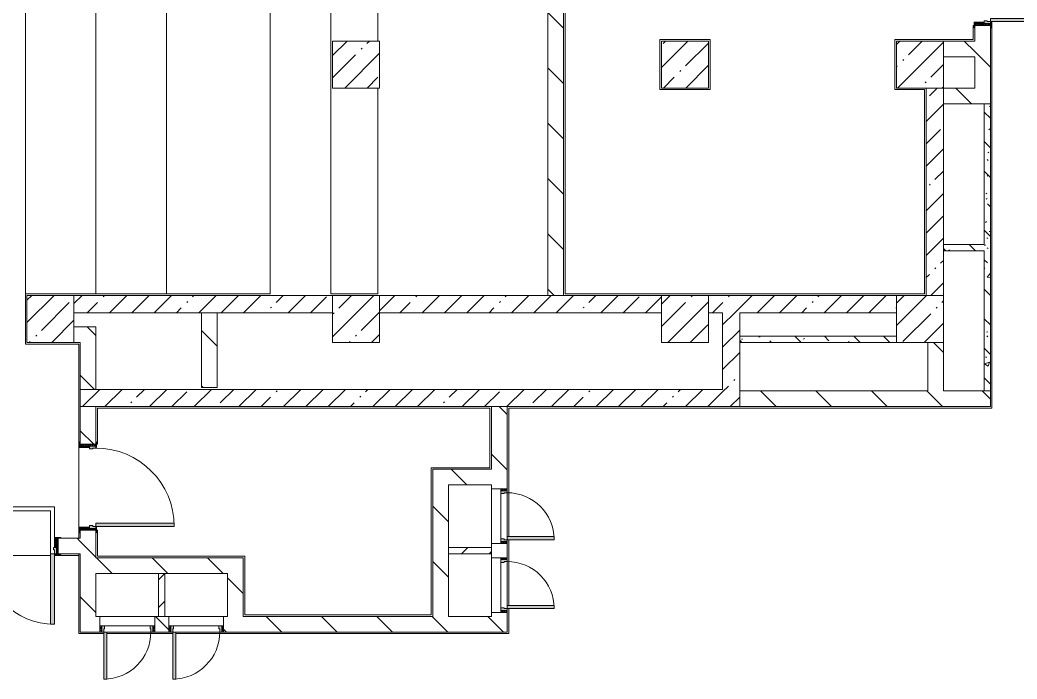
# Model space of a CAD drawing. Header units: millimetres. Extents: x 35928 to 232966, y -8553 to 29000.
# Drawn here: x 127776 to 140506, y 10300 to 18720 of the extents above; entities that cross this region are included whole.
import ezdxf

# ---------------------------------------------------------------- set-up
doc = ezdxf.new("R2010")
doc.units = ezdxf.units.MM
for name, color, linetype, lineweight, true_color in [('A-DOOR-1', 7, 'Continuous', 5, 0xaaaaaa), ('A-DOOR-2', 7, 'Continuous', 5, 0xe2e2e2), ('A-DOOR-FRAM-1', 7, 'Continuous', 5, 0xe2e2e2), ('A-DOOR-FRAM-2', 7, 'Continuous', 5, 0xaaaaaa), ('A-FLOR-1', 7, 'Continuous', 5, 0xaaaaaa), ('I-WALL-6', 7, 'Continuous', 5, 0x787878)]:
    doc.layers.add(name, color=color, linetype=linetype, lineweight=lineweight, true_color=true_color)
for name, color, linetype, lineweight in [('A-WALL', 7, 'Continuous', 9), ('I-WALL-5', 7, 'Continuous', 5), ('S-COLS-3', 7, 'Continuous', 5), ('S-STRS-1', 7, 'Continuous', 5)]:
    doc.layers.add(name, color=color, linetype=linetype, lineweight=lineweight)
pattern_1 = [(135, (105956.37, 0), (-353.5534, -353.5534), [])]
pattern_2 = [(45, (105956.37, 0), (-285.123, 285.123), []), (45, (106241.5, 0), (-285.123, 285.123), [504.031, -100.806, 16.764, -84.042])]
pattern_3 = [(135, (105956.37, 0), (-377.171, -377.171), [533.4, -88.9, 17.78, -88.9]), (135, (105956.37, 376.94), (-377.171, -377.171), []), (50, (105956.37, 0), (637.6445, -55.7866), [66.675, -733.425]), (355, (105956.4, 0), (-123.349, 668.699), [53.34, -586.74]), (100.451, (106009.5, -4.65), (514.299, 612.908), [56.665, -623.315]), (46.184, (105956.4, 177.8), (948.776, -147.15), [100.012, -1100.137]), (96.636, (106035.4, 165.5), (830.91, 865.997), [84.998, -934.973]), (351.184, (105956.4, 177.8), (830.918, 865.988), [80.01, -880.11]), (21, (106045.27, 133.35), (530.6506, -357.928), [66.675, -733.425]), (326, (106045.3, 133.35), (216.308, 644.658), [53.34, -586.74]), (71.451, (106089.5, 103.5), (746.96, 286.724), [56.665, -623.315]), (37.5, (105956.37, 0), (10.8105, 295.9426), [16.764, -562.864, 16.764, -578.866, -588.962]), (37.5, (105956.37, 0), (10.8105, 295.9426), [-1175.258, 16.764, -572.198]), (7.5, (105956.37, 0), (233.8692, 350.6318), [16.764, -322.834, 16.764, -549.529, -224.472]), (7.5, (105956.37, 0), (233.8692, 350.6318), [-905.891, 16.764, -207.708]), (327.5, (105758.12, 0), (474.5678, -20.0513), [16.764, -205.486, 16.764, -676.656, -920.115]), (327.5, (105758.12, 0), (474.5678, -20.0513), [-915.67, 16.764, -903.351]), (317.5, (105669.22, 0), (518.452, 88.9934), [16.764, -272.161, 16.764, -443.738, -653.415]), (317.5, (105669.22, 0), (518.452, 88.9934), [-749.427, 16.764, -636.651])]
pattern_4 = [(135, (1751.41, 164.685), (-14.14214, -14.14214), []), (225, (1751.41, 164.685), (14.14214, -14.14214), [])]
pattern_5 = [(45, (-371.384, 164.685), (-14.1421, 14.1421), []), (135, (-371.384, 164.685), (-14.1421, -14.1421), [])]
pattern_6 = [(45, (105956.37, 0), (-176.7767, 176.7767), [])]

# ---------------------------------------------------------------- blocks, each defined once
blk = doc.blocks.new('BSC_Колонна _Прямоугольная - 600х600-V61-1_11_2_птичка')
at = {"layer": 'S-COLS-3'}
h = blk.add_hatch(dxfattribs=at)
h.set_pattern_fill('FP_91', color=256, style=0, pattern_type=2)
h.set_pattern_definition([(45, (-26110, -14900), (-285.123, 285.123), []), (45, (-25824.88, -14900), (-285.123, 285.123), [504.031, -100.806, 16.764, -84.042])])
h.paths.add_polyline_path([(-300, -300), (300, -300), (300, 300), (-300, 300), (-300, -97)])
for p, q in [((300, 300), (-300, 300)), ((-300, 300), (-300, -300)), ((300, -300), (300, 300)), ((-300, -300), (300, -300))]:
    blk.add_line(p, q, dxfattribs=at)
blk = doc.blocks.new('BSC_Колонна _Прямоугольная - 600х600-V86-1_11_2_птичка')
at = {"layer": 'S-COLS-3'}
h = blk.add_hatch(dxfattribs=at)
h.set_pattern_fill('FP_120', color=256, style=0, pattern_type=2)
h.set_pattern_definition([(45, (-33310, -18150), (-285.123, 285.123), []), (45, (-33024.88, -18150), (-285.123, 285.123), [504.031, -100.806, 16.764, -84.042])])
h.paths.add_polyline_path([(60, -300), (300, -300), (300, 300), (-300, 300), (-300, -300)])
for p, q in [((300, 300), (-300, 300)), ((-300, 300), (-300, -300)), ((300, -300), (300, 300)), ((-300, -300), (300, -300))]:
    blk.add_line(p, q, dxfattribs=at)
blk = doc.blocks.new('BSC_Колонна _Прямоугольная - 600х600-V95-1_11_2_птичка')
at = {"layer": 'S-COLS-3'}
h = blk.add_hatch(dxfattribs=at)
h.set_pattern_fill('FP_124', color=256, style=0, pattern_type=2)
h.set_pattern_definition([(45, (-33310, -14900), (-285.123, 285.123), []), (45, (-33024.88, -14900), (-285.123, 285.123), [504.031, -100.806, 16.764, -84.042])])
h.paths.add_polyline_path([(-300, -300), (300, -300), (300, 300), (-300, 300), (-300, -135)])
for p, q in [((300, 300), (-300, 300)), ((-300, 300), (-300, -300)), ((300, -300), (300, 300)), ((-300, -300), (300, -300))]:
    blk.add_line(p, q, dxfattribs=at)
blk = doc.blocks.new('BSC_Колонна _Прямоугольная - 600х600-V107-1_11_2_птичка')
at = {"layer": 'S-COLS-3'}
h = blk.add_hatch(dxfattribs=at)
h.set_pattern_fill('FP_141', color=256, style=0, pattern_type=2)
h.set_pattern_definition([(45, (-30310, -14900), (-285.123, 285.123), []), (45, (-30024.88, -14900), (-285.123, 285.123), [504.031, -100.806, 16.764, -84.042])])
h.paths.add_polyline_path([(239, -300), (300, -300), (300, 300), (-300, 300), (-300, -300), (78, -300)])
for p, q in [((300, 300), (-300, 300)), ((-300, 300), (-300, -300)), ((300, -300), (300, 300)), ((-300, -300), (300, -300))]:
    blk.add_line(p, q, dxfattribs=at)
blk = doc.blocks.new('110_Дверь_СКБ_2Ст - Д-10 1800x2100h_Актовый зал EI30-23435156-1_11_2_птичка')
at = {"layer": 'A-DOOR-1'}
h = blk.add_hatch(dxfattribs=at)
h.set_pattern_fill('FP_144', color=256, style=0, pattern_type=2)
h.set_pattern_definition([(135, (1351.41, 164.685), (-14.1421, -14.1421), []), (225, (1351.41, 164.685), (14.1421, -14.1421), [])])
h.paths.add_polyline_path([(962.5, 100), (937.5, 100), (937.5, -100), (962.5, -100)])
at = {"layer": 'A-DOOR-2'}
for points in [[(-887.5, 1000), (-887.5, 100), (-837.5, 100), (-837.5, 1000)], [(862.5, 1000), (862.5, 100), (912.5, 100), (912.5, 1000)]]:
    blk.add_hatch(color=256, dxfattribs=at).paths.add_polyline_path(points)
h = blk.add_hatch(color=256, dxfattribs=at)
h.paths.add_polyline_path([(937.5, 100), (912.5, 100), (912.5, 50), (902.5, 50), (902.5, 20), (937.5, 20)])
h.paths.add_polyline_path([(-887.5, 100), (-912.5, 100), (-912.5, 20), (-877.5, 20), (-882.7, 50), (-887.5, 50)])
at = {"layer": 'A-DOOR-FRAM-1'}
for points in [[(-937.5, 108), (-967.5, 108), (-967.5, 100), (-897.5, 100), (-897.5, 108), (-916.5, 108)], [(-912.5, 20), (-912.5, -100), (-897.5, -100), (-897.5, 20)], [(962.5, 108), (922.5, 108), (927.9, 100), (992.5, 100), (992.5, 108)], [(927.9, 20), (922.5, 20), (927.9, -100), (937.5, -100), (937.5, 20)], [(-897.5, -100), (-967.5, -100), (-967.5, -108), (-897.5, -108)], [(922.5, -100), (927.9, -108), (992.5, -108), (992.5, -100), (927.9, -100)]]:
    blk.add_hatch(color=256, dxfattribs=at).paths.add_polyline_path(points)
at = {"layer": 'A-DOOR-FRAM-2'}
h = blk.add_hatch(dxfattribs=at)
h.set_pattern_fill('FP_145', color=256, style=0, pattern_type=2)
h.set_pattern_definition([(45, (-771.384, 164.685), (-14.1421, 14.1421), []), (135, (-771.384, 164.685), (-14.1421, -14.1421), [])])
h.paths.add_polyline_path([(-912.5, 100), (-937.5, 100), (-937.5, -100), (-912.5, -100)])
at = {"layer": 'A-DOOR-1'}
for p, q in [((-887.5, 1000), (-887.5, 100)), ((-837.5, 1000), (-887.5, 1000)), ((-837.5, 100), (-837.5, 1000)), ((912.5, 1000), (862.5, 1000)), ((862.5, 1000), (862.5, 100)), ((912.5, 100), (912.5, 1000)), ((-887.5, 100), (-837.5, 100)), ((862.5, 100), (912.5, 100))]:
    blk.add_line(p, q, dxfattribs=at)
for centre, start, end in [((-887.5, 100), 0, 90), ((912.5, 100), 90, 180)]:
    blk.add_arc(centre, 900, start, end, dxfattribs=at)
at = {"layer": 'A-DOOR-FRAM-2'}
for p, q in [((-897.5, 108), (-967.5, 108)), ((-967.5, 108), (-967.5, 100)), ((-967.5, 100), (-897.5, 100)), ((-912.5, 100), (-937.5, 100)), ((-937.5, 100), (-937.5, -100)), ((-887.5, 100), (-912.5, 100)), ((-912.5, 100), (-912.5, 20)), ((-912.5, -100), (-912.5, 100)), ((-912.5, 20), (-877.5, 20)), ((-897.5, 20), (-912.5, 20)), ((-912.5, 20), (-912.5, -100)), ((-897.5, 100), (-897.5, 108)), ((-897.5, -100), (-897.5, 20)), ((-887.5, 50), (-887.5, 100)), ((-877.5, 50), (-887.5, 50)), ((-877.5, 20), (-877.5, 50)), ((912.5, 50), (902.5, 50)), ((902.5, 50), (902.5, 20)), ((902.5, 20), (937.5, 20)), ((912.5, 100), (912.5, 50)), ((937.5, 100), (912.5, 100)), ((992.5, 108), (922.5, 108)), ((922.5, 108), (922.5, 100)), ((922.5, 100), (992.5, 100)), ((937.5, 20), (922.5, 20)), ((922.5, 20), (922.5, -100)), ((937.5, 20), (937.5, 100)), ((962.5, 100), (937.5, 100)), ((937.5, 100), (937.5, -100)), ((937.5, -100), (937.5, 20)), ((962.5, -100), (962.5, 100)), ((992.5, 100), (992.5, 108)), ((-897.5, -100), (-967.5, -100)), ((-967.5, -100), (-967.5, -108)), ((-967.5, -108), (-897.5, -108)), ((-937.5, -100), (-912.5, -100)), ((-912.5, -100), (-897.5, -100)), ((-897.5, -108), (-897.5, -100)), ((922.5, -100), (937.5, -100)), ((992.5, -100), (922.5, -100)), ((922.5, -100), (922.5, -108)), ((922.5, -108), (992.5, -108)), ((937.5, -100), (962.5, -100)), ((992.5, -108), (992.5, -100))]:
    blk.add_line(p, q, dxfattribs=at)
blk = doc.blocks.new('110_Дверь_СКБ_1Ст_Внутренняя1 - Д-4к_п__1100x2100h_Артистические EI30-23988509-1_11_2_птичка')
at = {"layer": 'A-DOOR-1'}
h = blk.add_hatch(dxfattribs=at)
h.set_pattern_fill('FP_127', color=256, style=0, pattern_type=2)
h.set_pattern_definition(pattern_4)
h.paths.add_polyline_path([(562.5, 100), (537.5, 100), (537.5, -100), (562.5, -100), (562.5, -72.6)])
at = {"layer": 'A-DOOR-2'}
h = blk.add_hatch(color=256, dxfattribs=at)
h.paths.add_polyline_path([(537.5, 20), (537.5, 100), (512.5, 100), (512.5, 60), (502.5, 60), (502.5, 20), (522.5, 20)])
h.paths.add_polyline_path([(-477.5, 60), (-487.5, 60), (-487.5, 100), (-512.5, 100), (-512.5, 20), (-477.5, 20), (-477.5, 44)])
at = {"layer": 'A-DOOR-FRAM-1'}
for points in [[(512.5, 156.8), (512.5, 1100), (472.5, 1100), (472.5, 100), (512.5, 100), (512.5, 120)], [(-497.5, 100), (-497.5, 108), (-567.5, 108), (-567.5, 100), (-512.5, 100)], [(-497.5, -72.6), (-497.5, 20), (-512.5, 20), (-512.5, -100), (-497.5, -100)], [(592.5, 108), (522.5, 108), (522.5, 100), (592.5, 100)], [(537.5, -100), (537.5, 20), (522.5, 20), (522.5, -100)], [(-497.5, -108), (-497.5, -100), (-567.5, -100), (-567.5, -108), (-512.5, -108)], [(592.5, -100), (522.5, -100), (522.5, -108), (592.5, -108)]]:
    blk.add_hatch(color=256, dxfattribs=at).paths.add_polyline_path(points)
at = {"layer": 'A-DOOR-FRAM-2'}
h = blk.add_hatch(dxfattribs=at)
h.set_pattern_fill('FP_128', color=256, style=0, pattern_type=2)
h.set_pattern_definition(pattern_5)
h.paths.add_polyline_path([(-512.5, -100), (-512.5, 100), (-537.5, 100), (-537.5, -100)])
at = {"layer": 'A-DOOR-1'}
for p, q in [((512.5, 1100), (472.5, 1100)), ((472.5, 1100), (472.5, 100)), ((512.5, 100), (512.5, 1100)), ((472.5, 100), (512.5, 100))]:
    blk.add_line(p, q, dxfattribs=at)
blk.add_arc((512.5, 100), 1000, 90, 180, dxfattribs=at)
at = {"layer": 'A-DOOR-FRAM-2'}
for p, q in [((-497.5, 108), (-567.5, 108)), ((-567.5, 108), (-567.5, 100)), ((-567.5, 100), (-497.5, 100)), ((-512.5, 100), (-537.5, 100)), ((-537.5, 100), (-537.5, -100)), ((-487.5, 100), (-512.5, 100)), ((-512.5, 100), (-512.5, 20)), ((-512.5, -100), (-512.5, 100)), ((-497.5, 100), (-512.5, 100)), ((-512.5, 100), (-512.5, 99)), ((-512.5, 99), (-497.5, 99)), ((-512.5, 20), (-477.5, 20)), ((-497.5, 20), (-512.5, 20)), ((-512.5, 20), (-512.5, -100)), ((-497.5, 100), (-497.5, 108)), ((-497.5, 99), (-497.5, 100)), ((-497.5, -100), (-497.5, 20)), ((-487.5, 60), (-487.5, 100)), ((-477.5, 60), (-487.5, 60)), ((-477.5, 20), (-477.5, 60)), ((512.5, 60), (502.5, 60)), ((502.5, 60), (502.5, 20)), ((502.5, 20), (537.5, 20)), ((512.5, 100), (512.5, 60)), ((537.5, 100), (512.5, 100)), ((592.5, 108), (522.5, 108)), ((522.5, 108), (522.5, 100)), ((537.5, 100), (522.5, 100)), ((522.5, 100), (522.5, 99)), ((522.5, 100), (592.5, 100)), ((522.5, 99), (537.5, 99)), ((537.5, 20), (522.5, 20)), ((522.5, 20), (522.5, -100)), ((537.5, 20), (537.5, 100)), ((562.5, 100), (537.5, 100)), ((537.5, 100), (537.5, -100)), ((537.5, 99), (537.5, 100)), ((537.5, -100), (537.5, 20)), ((562.5, -100), (562.5, 100)), ((592.5, 100), (592.5, 108)), ((-497.5, -100), (-567.5, -100)), ((-567.5, -100), (-567.5, -108)), ((-567.5, -108), (-497.5, -108)), ((-537.5, -100), (-512.5, -100)), ((-512.5, -100), (-497.5, -100)), ((-497.5, -108), (-497.5, -100)), ((522.5, -100), (537.5, -100)), ((592.5, -100), (522.5, -100)), ((522.5, -100), (522.5, -108)), ((522.5, -108), (592.5, -108)), ((537.5, -100), (562.5, -100)), ((592.5, -108), (592.5, -100))]:
    blk.add_line(p, q, dxfattribs=at)
blk = doc.blocks.new('110_Дверь_СКБ_1Ст_Внутренняя1 - Д-4к_л_ 1100x2100h_кладовая-31838514-1_11_2_птичка')
at = {"layer": 'A-DOOR-1'}
h = blk.add_hatch(dxfattribs=at)
h.set_pattern_fill('FP_127', color=256, style=0, pattern_type=2)
h.set_pattern_definition(pattern_4)
h.paths.add_polyline_path([(562.5, 100), (537.5, 100), (537.5, -100), (562.5, -100)])
at = {"layer": 'A-DOOR-2'}
h = blk.add_hatch(color=256, dxfattribs=at)
h.paths.add_polyline_path([(537.5, 20), (537.5, 100), (512.5, 100), (512.5, 60), (502.5, 60), (502.5, 20), (522.5, 20)])
h.paths.add_polyline_path([(-477.5, 60), (-487.5, 60), (-487.5, 100), (-512.5, 100), (-512.5, 20), (-477.5, 20), (-477.5, 44)])
at = {"layer": 'A-DOOR-FRAM-1'}
for points in [[(512.5, 100), (512.5, 1100), (472.5, 1100), (472.5, 100)], [(-497.5, 108), (-567.5, 108), (-567.5, 100), (-497.5, 100)], [(-497.5, -100), (-497.5, 20), (-512.5, 20), (-512.5, -100)], [(592.5, 108), (522.5, 108), (522.5, 100), (592.5, 100)], [(537.5, 20), (522.5, 20), (523.9, -100), (537.5, -100), (537.5, -22.4)], [(-497.5, -100), (-567.5, -100), (-567.5, -108), (-497.5, -108)], [(592.5, -100), (522.5, -100), (522.5, -108), (592.5, -108)]]:
    blk.add_hatch(color=256, dxfattribs=at).paths.add_polyline_path(points)
at = {"layer": 'A-DOOR-FRAM-2'}
h = blk.add_hatch(dxfattribs=at)
h.set_pattern_fill('FP_128', color=256, style=0, pattern_type=2)
h.set_pattern_definition(pattern_5)
h.paths.add_polyline_path([(-512.5, 100), (-537.5, 100), (-537.5, -100), (-512.5, -100)])
at = {"layer": 'A-DOOR-1'}
for p, q in [((512.5, 1100), (472.5, 1100)), ((472.5, 1100), (472.5, 100)), ((512.5, 100), (512.5, 1100)), ((472.5, 100), (512.5, 100))]:
    blk.add_line(p, q, dxfattribs=at)
blk.add_arc((512.5, 100), 1000, 90, 180, dxfattribs=at)
at = {"layer": 'A-DOOR-FRAM-2'}
for p, q in [((-497.5, 108), (-567.5, 108)), ((-567.5, 108), (-567.5, 100)), ((-567.5, 100), (-497.5, 100)), ((-512.5, 100), (-537.5, 100)), ((-537.5, 100), (-537.5, -100)), ((-487.5, 100), (-512.5, 100)), ((-512.5, 100), (-512.5, 20)), ((-512.5, -100), (-512.5, 100)), ((-497.5, 100), (-512.5, 100)), ((-512.5, 100), (-512.5, 99)), ((-512.5, 99), (-497.5, 99)), ((-512.5, 20), (-477.5, 20)), ((-497.5, 20), (-512.5, 20)), ((-512.5, 20), (-512.5, -100)), ((-497.5, 100), (-497.5, 108)), ((-497.5, 99), (-497.5, 100)), ((-497.5, -100), (-497.5, 20)), ((-487.5, 60), (-487.5, 100)), ((-477.5, 60), (-487.5, 60)), ((-477.5, 20), (-477.5, 60)), ((512.5, 60), (502.5, 60)), ((502.5, 60), (502.5, 20)), ((502.5, 20), (537.5, 20)), ((512.5, 100), (512.5, 60)), ((537.5, 100), (512.5, 100)), ((592.5, 108), (522.5, 108)), ((522.5, 108), (522.5, 100)), ((537.5, 100), (522.5, 100)), ((522.5, 100), (522.5, 99)), ((522.5, 100), (592.5, 100)), ((522.5, 99), (537.5, 99)), ((537.5, 20), (522.5, 20)), ((522.5, 20), (522.5, -100)), ((537.5, 20), (537.5, 100)), ((562.5, 100), (537.5, 100)), ((537.5, 100), (537.5, -100)), ((537.5, 99), (537.5, 100)), ((537.5, -100), (537.5, 20)), ((562.5, -100), (562.5, 100)), ((592.5, 100), (592.5, 108)), ((-497.5, -100), (-567.5, -100)), ((-567.5, -100), (-567.5, -108)), ((-567.5, -108), (-497.5, -108)), ((-537.5, -100), (-512.5, -100)), ((-512.5, -100), (-497.5, -100)), ((-497.5, -108), (-497.5, -100)), ((522.5, -100), (537.5, -100)), ((592.5, -100), (522.5, -100)), ((522.5, -100), (522.5, -108)), ((522.5, -108), (592.5, -108)), ((537.5, -100), (562.5, -100)), ((592.5, -108), (592.5, -100))]:
    blk.add_line(p, q, dxfattribs=at)
blk = doc.blocks.new('BSC_Колонна _Прямоугольная - 600х600-V130-1_11_2_птичка')
at = {"layer": 'S-COLS-3'}
h = blk.add_hatch(dxfattribs=at)
h.set_pattern_fill('FP_160', color=256, style=0, pattern_type=2)
h.set_pattern_definition([(45, (-22210, -14900), (-285.123, 285.123), []), (45, (-21924.88, -14900), (-285.123, 285.123), [504.031, -100.806, 16.764, -84.042])])
h.paths.add_polyline_path([(300, -300), (300, 300), (-300, 300), (-300, -300)])
for p, q in [((300, 300), (-300, 300)), ((-300, 300), (-300, -300)), ((300, -300), (300, 300)), ((-300, -300), (300, -300))]:
    blk.add_line(p, q, dxfattribs=at)
blk = doc.blocks.new('BSC_Колонна _Прямоугольная - 600х600-V131-1_11_2_птичка')
at = {"layer": 'S-COLS-3'}
h = blk.add_hatch(dxfattribs=at)
h.set_pattern_fill('FP_162', color=256, style=0, pattern_type=2)
h.set_pattern_definition([(45, (-26110, -18150), (-285.123, 285.123), []), (45, (-25824.88, -18150), (-285.123, 285.123), [504.031, -100.806, 16.764, -84.042])])
h.paths.add_polyline_path([(280, -300), (300, -300), (300, 300), (-300, 300), (-300, -300), (76, -300)])
for p, q in [((300, 300), (-300, 300)), ((-300, 300), (-300, -300)), ((300, -300), (300, 300)), ((-300, -300), (300, -300))]:
    blk.add_line(p, q, dxfattribs=at)
blk = doc.blocks.new('BSC_Колонна _Прямоугольная - 600х600-23728797-1_11_2_птичка')
at = {"layer": 'S-COLS-3'}
h = blk.add_hatch(dxfattribs=at)
h.set_pattern_fill('FP_163', color=256, style=0, pattern_type=2)
h.set_pattern_definition([(45, (-30310, -18150), (-285.123, 285.123), []), (45, (-30024.88, -18150), (-285.123, 285.123), [504.031, -100.806, 16.764, -84.042])])
h.paths.add_polyline_path([(300, -300), (300, 300), (-300, 297), (-300, -300), (239, -300)])
for p, q in [((300, 300), (-300, 300)), ((-300, 300), (-300, -300)), ((300, -300), (300, 300)), ((-300, -300), (300, -300))]:
    blk.add_line(p, q, dxfattribs=at)
blk = doc.blocks.new('110_Дверь_СКБ_1Ст - д-18 700x2100h_Технический шкаф ЭОМ и СС-V123-1_11_2_птичка')
at = {"layer": 'A-DOOR-1'}
h = blk.add_hatch(dxfattribs=at)
h.set_pattern_fill('FP_153', color=256, style=0, pattern_type=2)
h.set_pattern_definition([(135, (1951.41, 164.685), (-14.14214, -14.14214), []), (225, (1951.41, 164.685), (14.14214, -14.14214), [])])
h.paths.add_polyline_path([(337, 100), (337, 20), (362, 20), (362, 100)])
at = {"layer": 'A-DOOR-2'}
h = blk.add_hatch(color=256, dxfattribs=at)
h.paths.add_polyline_path([(312, 100), (312, 60), (302, 60), (302, 20), (337, 20), (337, 100), (322, 100)])
h.paths.add_polyline_path([(-298, 100), (-313, 100), (-313, 20), (-278, 20), (-278, 60), (-288, 60), (-288, 100)])
at = {"layer": 'A-DOOR-FRAM-1'}
blk.add_hatch(color=256, dxfattribs=at).paths.add_polyline_path([(272, 700), (272, 100), (312, 100), (312, 700)])
at = {"layer": 'A-DOOR-FRAM-2'}
h = blk.add_hatch(dxfattribs=at)
h.set_pattern_fill('FP_154', color=256, style=0, pattern_type=2)
h.set_pattern_definition([(45, (-171.384, 164.685), (-14.1421, 14.1421), []), (135, (-171.384, 164.685), (-14.1421, -14.1421), [])])
h.paths.add_polyline_path([(-338, 100), (-338, 20), (-313, 20), (-313, 100)])
at = {"layer": 'A-DOOR-1'}
for p, q in [((312, 700), (272, 700)), ((272, 700), (272, 100)), ((312, 100), (312, 700)), ((272, 100), (312, 100))]:
    blk.add_line(p, q, dxfattribs=at)
blk.add_arc((312, 100), 600, 90, 180, dxfattribs=at)
at = {"layer": 'A-DOOR-FRAM-2'}
for p, q in [((-313, 100), (-338, 100)), ((-338, 100), (-338, 20)), ((-338, 20), (-313, 20)), ((-288, 100), (-313, 100)), ((-313, 100), (-313, 20)), ((-313, 20), (-313, 100)), ((-313, 20), (-278, 20)), ((-288, 60), (-288, 100)), ((-288, 100), (272, 100)), ((-278, 60), (-288, 60)), ((-278, 20), (-278, 60)), ((302, 20), (-278, 20)), ((312, 60), (302, 60)), ((302, 60), (302, 20)), ((302, 20), (337, 20)), ((312, 100), (312, 60)), ((337, 100), (312, 100)), ((337, 20), (337, 100)), ((362, 100), (337, 100)), ((337, 100), (337, 20)), ((337, 20), (362, 20)), ((362, 20), (362, 100))]:
    blk.add_line(p, q, dxfattribs=at)
blk = doc.blocks.new('Перекрытия 2 - Перекрытия 4-32990152-1_11_2_птичка')
at = {"layer": 'S-STRS-1'}
for p, q in [((21910, 19180), (22510, 19180)), ((21910, 19180), (21910, 15200)), ((22810, 19180), (23410, 19180)), ((22810, 15200), (22810, 19180)), ((25034, 19180), (23710, 19180)), ((23710, 19180), (23710, 15200)), ((25034, 15200), (25034, 19180)), ((26410, 19180), (25810, 19180)), ((25810, 19180), (25810, 15200)), ((26410, 18430), (26410, 19180)), ((26410, 15200), (26410, 17830)), ((22810, 15200), (21910, 15200)), ((23710, 15200), (22810, 15200)), ((23710, 15200), (25034, 15200)), ((25810, 15200), (26410, 15200))]:
    blk.add_line(p, q, dxfattribs=at)
blk = doc.blocks.new('BSC_Колонна _Прямоугольная - 600х600-V186-1_11_2_птичка')
at = {"layer": 'S-COLS-3'}
for p, q in [((300, 300), (-300, 300)), ((-300, 300), (-300, -300)), ((300, -300), (300, 300)), ((-300, -300), (300, -300))]:
    blk.add_line(p, q, dxfattribs=at)

msp = doc.modelspace()

# ---------------------------------------------------------------- hatches: boundary and pattern name
at = {"layer": 'I-WALL-5'}
h = msp.add_hatch(dxfattribs=at)
h.set_pattern_fill('FP_84', color=256, style=0, pattern_type=2)
h.set_pattern_definition(pattern_1)
h.paths.add_polyline_path([(134646.3, 15200), (134716.4, 15200), (134716.4, 26500), (134516.4, 26500), (134516.4, 15200)])
h = msp.add_hatch(dxfattribs=at)
h.set_pattern_fill('FP_84', color=256, style=0, pattern_type=2)
h.set_pattern_definition(pattern_1)
h.paths.add_polyline_path([(140086.4, 17850), (140166.4, 17850), (140166.4, 18650), (139966.4, 18650), (139966.4, 17850)])
h.paths.add_polyline_path([(140166.4, 19750), (140166.4, 23400), (139966.4, 23400), (139966.4, 19750)])
h = msp.add_hatch(dxfattribs=at)
h.set_pattern_fill('FP_84', color=256, style=0, pattern_type=2)
h.set_pattern_definition(pattern_1)
h.paths.add_polyline_path([(139946.4, 18250), (139966.4, 18250), (139966.4, 18450), (139566.4, 18450), (139566.4, 18250)])
h = msp.add_hatch(dxfattribs=at)
h.set_pattern_fill('FP_78', color=256, style=0, pattern_type=2)
h.set_pattern_definition(pattern_2)
h.paths.add_polyline_path([(139566.4, 15200), (139566.8, 15200), (139566.4, 17850), (139346.8, 17850), (139346.8, 15200)])
h = msp.add_hatch(dxfattribs=at)
h.set_pattern_fill('FP_84', color=256, style=0, pattern_type=2)
h.set_pattern_definition(pattern_1)
h.paths.add_polyline_path([(140086.4, 17650), (140166.4, 17650), (140166.4, 17850), (139566.8, 17850), (139566.8, 17650), (140009.4, 17650)])
h = msp.add_hatch(dxfattribs=at)
h.set_pattern_fill('FP_78', color=256, style=0, pattern_type=2)
h.set_pattern_definition(pattern_2)
h.paths.add_polyline_path([(129646.4, 14980), (131766.4, 14980), (131766.4, 15200), (128466.4, 15200), (128466.4, 14980), (129069.5, 14980)])
h.paths.add_polyline_path([(138704.9, 14980), (138966.4, 14980), (138966.4, 15200), (136566.4, 15200), (136566.4, 14980), (138364.2, 14980)])
h.paths.add_polyline_path([(135946.4, 14980), (135966.4, 14980), (135966.4, 15200), (132366.4, 15200), (132366.4, 14980), (134736.4, 14980)])
h = msp.add_hatch(dxfattribs=at)
h.set_pattern_fill('FP_84', color=256, style=0, pattern_type=2)
h.set_pattern_definition(pattern_1)
h.paths.add_polyline_path([(130296.4, 14025), (130296.4, 14980), (130096.4, 14980), (130096.4, 14025)])
h = msp.add_hatch(dxfattribs=at)
h.set_pattern_fill('FP_78', color=256, style=0, pattern_type=2)
h.set_pattern_definition(pattern_2)
h.paths.add_polyline_path([(136966.4, 13780), (136966.4, 14980), (136746.4, 14980), (136746.4, 13780)])
h = msp.add_hatch(dxfattribs=at)
h.set_pattern_fill('FP_84', color=256, style=0, pattern_type=2)
h.set_pattern_definition(pattern_1)
h.paths.add_polyline_path([(128617.5, 14600), (128746.4, 14600), (128746.4, 14800), (128466.4, 14800), (128466.4, 14600), (128546.4, 14600)])
h = msp.add_hatch(dxfattribs=at)
h.set_pattern_fill('FP_84', color=256, style=0, pattern_type=2)
h.set_pattern_definition(pattern_1)
h.paths.add_polyline_path([(128746.4, 14000), (128746.4, 14600), (128546.4, 14600), (128546.4, 14000)])
h = msp.add_hatch(dxfattribs=at)
h.set_pattern_fill('FP_84', color=256, style=0, pattern_type=2)
h.set_pattern_definition(pattern_1)
h.paths.add_polyline_path([(139566.8, 13980), (139566.4, 14600), (139366.8, 14600), (139366.8, 13980)])
h = msp.add_hatch(dxfattribs=at)
h.set_pattern_fill('FP_78', color=256, style=0, pattern_type=2)
h.set_pattern_definition(pattern_2)
h.paths.add_polyline_path([(129204.7, 13780), (136746.4, 13780), (136746.4, 14000), (128546.4, 14000), (128546.4, 13780), (129069.5, 13780)])
h = msp.add_hatch(dxfattribs=at)
h.set_pattern_fill('FP_84', color=256, style=0, pattern_type=2)
h.set_pattern_definition(pattern_1)
h.paths.add_polyline_path([(139622.6, 13780), (140166.4, 13780), (140166.4, 13980), (136966.4, 13980), (136966.4, 13780), (139326.8, 13780)])
h = msp.add_hatch(dxfattribs=at)
h.set_pattern_fill('FP_84', color=256, style=0, pattern_type=2)
h.set_pattern_definition(pattern_1)
h.paths.add_polyline_path([(128546.4, 10900), (128746.4, 10900), (128746.4, 12200), (128546.4, 12200), (128546.4, 10905.3)])
h.paths.add_polyline_path([(128746.4, 13300), (128746.4, 13780), (128546.4, 13780), (128546.4, 13300)])
h = msp.add_hatch(dxfattribs=at)
h.set_pattern_fill('FP_84', color=256, style=0, pattern_type=2)
h.set_pattern_definition(pattern_1)
h.paths.add_polyline_path([(133916.1, 10900), (133996.4, 10900), (133996.4, 11150), (133796.4, 11150), (133796.4, 10900)])
h.paths.add_polyline_path([(133916.4, 11850), (133996.4, 11850), (133996.4, 12030), (133796.4, 12030), (133796.4, 11850)])
h.paths.add_polyline_path([(133916.4, 12730), (133996.4, 12730), (133996.4, 13780), (133796.4, 13780), (133796.4, 12730)])
h = msp.add_hatch(dxfattribs=at)
h.set_pattern_fill('FP_84', color=256, style=0, pattern_type=2)
h.set_pattern_definition(pattern_1)
h.paths.add_polyline_path([(133046.4, 11100), (133246.4, 11100), (133246.4, 12980), (133046.4, 12980), (133046.4, 11120)])
h = msp.add_hatch(dxfattribs=at)
h.set_pattern_fill('FP_84', color=256, style=0, pattern_type=2)
h.set_pattern_definition(pattern_1)
h.paths.add_polyline_path([(133246.4, 12780), (133796.4, 12780), (133796.4, 12980), (133246.4, 12980)])
h = msp.add_hatch(dxfattribs=at)
h.set_pattern_fill('FP_84', color=256, style=0, pattern_type=2)
h.set_pattern_definition(pattern_1)
h.paths.add_polyline_path([(128296.4, 11900), (128546.4, 11900), (128546.4, 12100), (128266.4, 12100), (128266.4, 11900)])
h.paths.add_polyline_path([(126186.4, 11900), (126366.4, 11900), (126366.4, 12100), (126166.4, 12100), (126166.4, 11900)])
h = msp.add_hatch(dxfattribs=at)
h.set_pattern_fill('FP_83', color=256, style=0, pattern_type=2)
h.set_pattern_definition(pattern_6)
h.paths.add_polyline_path([(133246.4, 11900), (133796.4, 11900), (133796.4, 11980), (133246.4, 11980)])
h = msp.add_hatch(dxfattribs=at)
h.set_pattern_fill('FP_84', color=256, style=0, pattern_type=2)
h.set_pattern_definition(pattern_1)
h.paths.add_polyline_path([(128766.4, 11650), (130626.4, 11650), (130626.4, 11850), (128746.4, 11850), (128746.4, 11650)])
h = msp.add_hatch(dxfattribs=at)
h.set_pattern_fill('FP_83', color=256, style=0, pattern_type=2)
h.set_pattern_definition(pattern_6)
h.paths.add_polyline_path([(129626.4, 11100), (129626.4, 11650), (129546.4, 11650), (129546.4, 11100)])
h = msp.add_hatch(dxfattribs=at)
h.set_pattern_fill('FP_84', color=256, style=0, pattern_type=2)
h.set_pattern_definition(pattern_1)
h.paths.add_polyline_path([(130626.4, 11100), (130626.4, 11650), (130426.4, 11650), (130426.4, 11100)])
h = msp.add_hatch(dxfattribs=at)
h.set_pattern_fill('FP_84', color=256, style=0, pattern_type=2)
h.set_pattern_definition(pattern_1)
h.paths.add_polyline_path([(132168.8, 10900), (133796.4, 10900), (133796.4, 11100), (130376.4, 11100), (130376.4, 10900), (132095.2, 10900)])
h.paths.add_polyline_path([(128746.4, 10900), (128796.4, 10900), (128796.4, 11100), (128746.4, 11100), (128746.4, 10980)])
h.paths.add_polyline_path([(129496.4, 10900), (129676.4, 10900), (129676.4, 11100), (129496.4, 11100), (129496.4, 10980)])
at = {"layer": 'I-WALL-6'}
h = msp.add_hatch(dxfattribs=at)
h.set_pattern_fill('FP_100', color=256, style=0, pattern_type=2)
h.set_pattern_definition(pattern_3)
h.paths.add_polyline_path([(140086.4, 13980), (140166.4, 13980), (140166.4, 17650), (140086.4, 17650), (140086.4, 14292)])
h = msp.add_hatch(dxfattribs=at)
h.set_pattern_fill('FP_100', color=256, style=0, pattern_type=2)
h.set_pattern_definition(pattern_3)
h.paths.add_polyline_path([(139566.8, 15770), (140086.4, 15770), (140086.4, 15850), (139566.8, 15850)])
h = msp.add_hatch(dxfattribs=at)
h.set_pattern_fill('FP_100', color=256, style=0, pattern_type=2)
h.set_pattern_definition(pattern_3)
h.paths.add_polyline_path([(136966.4, 14600), (138966.1, 14600), (138966.1, 14680), (136966.4, 14680)])

# ---------------------------------------------------------------- linework, layer by layer
at = {"layer": 'A-FLOR-1'}
for p, q in [((134736.4, 19880), (134736.4, 15220)), ((139946.4, 18470), (139946.4, 18650)), ((139946.4, 18650), (139958.4, 18650)), ((140174.4, 18650), (140186.4, 18650)), ((140186.4, 18700), (140186.4, 13760)), ((135946.4, 17830), (135946.4, 18470)), ((135946.4, 18470), (136586.4, 18470)), ((136586.4, 18470), (136586.4, 17830)), ((138946.4, 17830), (138946.4, 18470)), ((138946.4, 18470), (139946.4, 18470)), ((136586.4, 17830), (135946.4, 17830)), ((139326.8, 17830), (138946.4, 17830)), ((139326.8, 15220), (139326.8, 17830)), ((127846.4, 14580), (127846.4, 15220)), ((134736.4, 15220), (139326.8, 15220)), ((128526.4, 14580), (127846.4, 14580)), ((128526.4, 12100), (128526.4, 14580)), ((133776.4, 13760), (128766.4, 13760)), ((128766.4, 13760), (128766.4, 13300)), ((133776.4, 13000), (133776.4, 13760)), ((140186.4, 13760), (134016.4, 13760)), ((134016.4, 13760), (134016.4, 12120)), ((128538.4, 13300), (128526.4, 13300)), ((128766.4, 13300), (128754.4, 13300)), ((133026.4, 11120), (133026.4, 13000)), ((133026.4, 13000), (133776.4, 13000)), ((128216.2, 12498.9), (126401, 12498.9)), ((128216.2, 11980), (128216.2, 12498.9)), ((126451, 12448.9), (128166.2, 12448.9)), ((128166.2, 12448.9), (128166.2, 11898.9)), ((128526.4, 12200), (128538.4, 12200)), ((128754.4, 12200), (128766.4, 12200)), ((128766.4, 12200), (128766.4, 11870)), ((134016.4, 12080), (134016.4, 11240)), ((128166.4, 11880), (126466.4, 11880)), ((128216.2, 11900), (128216.2, 11950.6)), ((128526.4, 11880), (128216.4, 11880)), ((128526.4, 10880), (128526.4, 11900)), ((128766.4, 11870), (130646.4, 11870)), ((130646.4, 11870), (130646.4, 11120)), ((130646.4, 11120), (133026.4, 11120)), ((134016.4, 11200), (134016.4, 10880)), ((128846.4, 10880), (128526.4, 10880)), ((129726.4, 10880), (128886.4, 10880)), ((134016.4, 10880), (129766.4, 10880))]:
    msp.add_line(p, q, dxfattribs=at)
at = {"layer": 'A-WALL'}
for p, q in [((140166.4, 17650), (140086.4, 17650)), ((139566.8, 15850), (139566.8, 15770)), ((134516.4, 15200), (134716.4, 15200)), ((130296.4, 14980), (130096.4, 14980)), ((136966.4, 14680), (136966.4, 14600)), ((128746.4, 14000), (128546.4, 14000)), ((136966.4, 13980), (136966.4, 13780)), ((140086.4, 13980), (140166.4, 13980)), ((128746.4, 13780), (128546.4, 13780)), ((133996.4, 13780), (133796.4, 13780)), ((133246.4, 11980), (133246.4, 11900)), ((133796.4, 11900), (133796.4, 11980)), ((129626.4, 11650), (129546.4, 11650)), ((129546.4, 11100), (129626.4, 11100))]:
    msp.add_line(p, q, dxfattribs=at)
at = {"layer": 'I-WALL-5'}
for p, q in [((134516.4, 26500), (134516.4, 15200)), ((134716.4, 15200), (134716.4, 19900)), ((139966.4, 18620), (139966.4, 18450)), ((140166.4, 13780), (140166.4, 18620)), ((139966.4, 18450), (139566.4, 18450)), ((139566.4, 18250), (139966.4, 18250)), ((139966.4, 18250), (139966.4, 17850)), ((139346.8, 17850), (139346.8, 15200)), ((139966.4, 17850), (139566.8, 17850)), ((139566.8, 17850), (139566.8, 15850)), ((139566.8, 17650), (140086.4, 17650)), ((140086.4, 17650), (140086.4, 15850)), ((140086.4, 15850), (139566.8, 15850)), ((139566.8, 15200), (139566.8, 15770)), ((139566.8, 15770), (140086.4, 15770)), ((140086.4, 15770), (140086.4, 13980)), ((131766.4, 15200), (128466.4, 15200)), ((134516.4, 15200), (132366.4, 15200)), ((135966.4, 15200), (134716.4, 15200)), ((138966.4, 15200), (136566.4, 15200)), ((128466.4, 14980), (130096.4, 14980)), ((130096.4, 14980), (130096.4, 14025)), ((130296.4, 14980), (131766.4, 14980)), ((130296.4, 14025), (130296.4, 14980)), ((132366.4, 14980), (135966.4, 14980)), ((136566.4, 14980), (136746.4, 14980)), ((136746.4, 14980), (136746.4, 14000)), ((136966.4, 14980), (138966.4, 14980)), ((136966.4, 14680), (136966.4, 14980)), ((128746.4, 14800), (128466.4, 14800)), ((128746.4, 14000), (128746.4, 14800)), ((138966.1, 14680), (136966.4, 14680)), ((138966.1, 14600), (138966.1, 14680)), ((128466.4, 14600), (128546.4, 14600)), ((128546.4, 14600), (128546.4, 13330)), ((136966.4, 14600), (138966.1, 14600)), ((136966.4, 13980), (136966.4, 14600)), ((139366.8, 14600), (139366.8, 13980)), ((139566.8, 13980), (139566.8, 14600)), ((130096.4, 14025), (130296.4, 14025)), ((136746.4, 14000), (128746.4, 14000)), ((139366.8, 13980), (136966.4, 13980)), ((140086.4, 13980), (139566.8, 13980)), ((128746.4, 13780), (133796.4, 13780)), ((128746.4, 13330), (128746.4, 13780)), ((133796.4, 13780), (133796.4, 12980)), ((133996.4, 12730), (133996.4, 13780)), ((133996.4, 13780), (140166.4, 13780)), ((133046.4, 12980), (133046.4, 11100)), ((133796.4, 12980), (133046.4, 12980)), ((133246.4, 11980), (133246.4, 12780)), ((133246.4, 12780), (133796.4, 12780)), ((133796.4, 11980), (133796.4, 12780)), ((133796.4, 12730), (133916.4, 12730)), ((128546.4, 12100), (128296.4, 12100)), ((128546.4, 12170), (128546.4, 12100)), ((128746.4, 11850), (128746.4, 12170)), ((133796.4, 11980), (133246.4, 11980)), ((133916.4, 12030), (133796.4, 12030)), ((133996.4, 11850), (133996.4, 12030)), ((128296.4, 11900), (128546.4, 11900)), ((128546.4, 11900), (128546.4, 10900)), ((130626.4, 11850), (128746.4, 11850)), ((130626.4, 11100), (130626.4, 11850)), ((133246.4, 11100), (133246.4, 11900)), ((133246.4, 11900), (133796.4, 11900)), ((133796.4, 11100), (133796.4, 11900)), ((133796.4, 11850), (133916.4, 11850)), ((128746.4, 11650), (129546.4, 11650)), ((128746.4, 11100), (128746.4, 11650)), ((129546.4, 11650), (129546.4, 11100)), ((129626.4, 11650), (130426.4, 11650)), ((129626.4, 11100), (129626.4, 11650)), ((130426.4, 11650), (130426.4, 11100)), ((128746.4, 11100), (129546.4, 11100)), ((128796.4, 10980), (128796.4, 11100)), ((129496.4, 11100), (129496.4, 10980)), ((129626.4, 11100), (130426.4, 11100)), ((129676.4, 10980), (129676.4, 11100)), ((130376.4, 11100), (130376.4, 10980)), ((133046.4, 11100), (130626.4, 11100)), ((133796.4, 11100), (133246.4, 11100)), ((133916.4, 11150), (133796.4, 11150)), ((133996.4, 10900), (133996.4, 11150)), ((128546.4, 10900), (128796.4, 10900)), ((129496.4, 10900), (129676.4, 10900)), ((130376.4, 10900), (133996.4, 10900))]:
    msp.add_line(p, q, dxfattribs=at)

# ---------------------------------------------------------------- block references
at = {"layer": 'A-DOOR-1'}
for name, p, rotation in [('110_Дверь_СКБ_1Ст_Внутренняя1 - Д-4к_п__1100x2100h_Артистические EI30-23988509-1_11_2_птичка', (140066.4, 19212.5), 269.9999999999999), ('110_Дверь_СКБ_1Ст_Внутренняя1 - Д-4к_л_ 1100x2100h_кладовая-31838514-1_11_2_птичка', (128646.4, 12762.5), 269.9999999999999), ('110_Дверь_СКБ_1Ст - д-18 700x2100h_Технический шкаф ЭОМ и СС-V123-1_11_2_птичка', (133896.4, 12392.5), 270), ('110_Дверь_СКБ_2Ст - Д-10 1800x2100h_Актовый зал EI30-23435156-1_11_2_птичка', (127328.9, 12000), 180), ('110_Дверь_СКБ_1Ст - д-18 700x2100h_Технический шкаф ЭОМ и СС-V123-1_11_2_птичка', (133896.4, 11512.5), 270), ('110_Дверь_СКБ_1Ст - д-18 700x2100h_Технический шкаф ЭОМ и СС-V123-1_11_2_птичка', (129158.9, 11000), 180), ('110_Дверь_СКБ_1Ст - д-18 700x2100h_Технический шкаф ЭОМ и СС-V123-1_11_2_птичка', (130038.9, 11000), 180)]:
    msp.add_blockref(name, p, dxfattribs=dict(at, rotation=rotation))
at = {"layer": 'S-COLS-3'}
for name, p in [('BSC_Колонна _Прямоугольная - 600х600-V131-1_11_2_птичка', (132066.4, 18150)), ('BSC_Колонна _Прямоугольная - 600х600-23728797-1_11_2_птичка', (136266.4, 18150)), ('BSC_Колонна _Прямоугольная - 600х600-V186-1_11_2_птичка', (136266.4, 18150)), ('BSC_Колонна _Прямоугольная - 600х600-V86-1_11_2_птичка', (139266.4, 18150)), ('BSC_Колонна _Прямоугольная - 600х600-V130-1_11_2_птичка', (128166.4, 14900)), ('BSC_Колонна _Прямоугольная - 600х600-V61-1_11_2_птичка', (132066.4, 14900)), ('BSC_Колонна _Прямоугольная - 600х600-V107-1_11_2_птичка', (136266.4, 14900)), ('BSC_Колонна _Прямоугольная - 600х600-V95-1_11_2_птичка', (139266.4, 14900))]:
    msp.add_blockref(name, p, dxfattribs=at)
at = {"layer": 'S-STRS-1'}
msp.add_blockref('Перекрытия 2 - Перекрытия 4-32990152-1_11_2_птичка', (105936.4, 20), dxfattribs=at)

doc.saveas('drawing.dxf')
